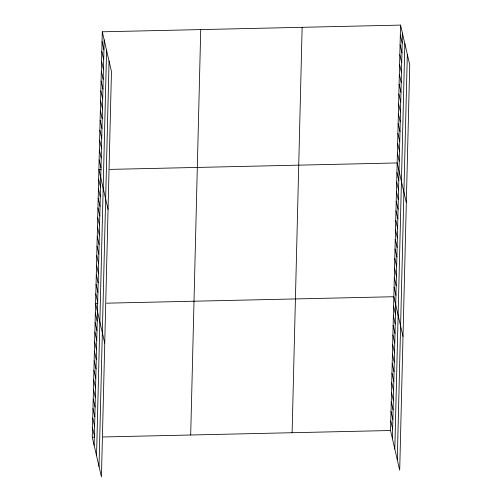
<?xml version="1.0" encoding="UTF-8"?>
<svg xmlns="http://www.w3.org/2000/svg" width="502" height="502" viewBox="0 0 502 502"><rect width="100%" height="100%" fill="white"/><g stroke="black" fill="none" stroke-linecap="round" stroke-linejoin="round"><path stroke-width="0.75" d="M102.301 31.802L111.463 71.485L101.435 476.9L92.268 437.211L102.301 31.802L400.565 25.1L409.732 64.789L399.699 470.198L390.537 430.515L400.565 25.1M94.138 445.305L104.171 39.89M96.547 455.728L106.581 50.319M99.026 466.471L109.059 61.062M190.697 435.002L200.731 29.587M292.108 432.724L302.141 27.309M392.401 438.604L402.435 33.188M394.81 449.026L404.844 43.618M397.289 459.769L407.323 54.36M101.235 169.588L98.894 169.638L108.055 209.328M109.831 169.394L397.157 162.943L406.319 202.626M97.928 303.377L95.581 303.428L104.742 343.117M106.518 303.183L393.844 296.726L403.006 336.415M92.268 437.211L94.614 437.16M103.205 436.966L390.537 430.515M400.326 34.945L402.19 43.034M400.081 44.791L401.945 52.879M399.837 54.636L401.707 62.725M399.592 64.482L401.462 72.57M399.347 74.327L401.217 82.416M399.103 84.173L400.972 92.261M398.864 94.018L400.728 102.113M398.619 103.864L400.483 111.959M398.375 113.709L400.245 121.804M398.13 123.555L400 131.649M397.885 133.4L399.755 141.495M397.64 143.246L399.51 151.34M397.402 153.097L399.266 161.186M396.919 172.493L398.789 180.588M396.68 182.05L398.55 190.145M396.448 191.607L398.312 199.696M396.21 201.164L398.08 209.252M395.971 210.721L397.841 218.809M395.739 220.278L397.603 228.366M395.501 229.834L397.371 237.923M395.262 239.391L397.132 247.48M395.03 248.948L396.894 257.037M394.792 258.499L396.662 266.593M394.553 268.055L396.423 276.15M394.321 277.612L396.185 285.701M394.083 287.169L395.952 295.258M393.612 306.283L395.476 314.371M393.373 315.84L395.237 323.928M393.135 325.396L395.005 333.485M392.897 334.953L394.767 343.042M392.664 344.504L394.528 352.599M392.426 354.061L394.296 362.155M392.187 363.617L394.057 371.712M391.955 373.174L393.819 381.263M391.717 382.731L393.587 390.82M391.478 392.288L393.348 400.376M391.246 401.845L393.11 409.933M391.008 411.402L392.878 419.49M390.769 420.958L392.639 429.047M102.057 41.647L103.927 49.736M101.818 51.493L103.682 59.581M101.573 61.338L103.437 69.427M101.329 71.184L103.199 79.272M101.084 81.029L102.954 89.118M100.839 90.875L102.709 98.963M100.595 100.72L102.464 108.808M100.356 110.565L102.22 118.654M100.111 120.411L101.975 128.499M99.867 130.256L101.737 138.351M99.622 140.102L101.492 148.197M99.377 149.947L101.247 158.042M99.139 159.793L101.002 167.888M98.656 179.195L100.525 187.29M98.417 188.752L100.287 196.84M98.185 198.309L100.049 206.397M97.946 207.866L99.816 215.954M97.708 217.422L99.578 225.511M97.476 226.979L99.34 235.068M97.237 236.536L99.107 244.625M96.999 246.093L98.869 254.181M96.76 255.643L98.63 263.738M96.528 265.2L98.392 273.295M96.29 274.757L98.16 282.846M96.051 284.314L97.921 292.402M95.819 293.871L97.683 301.959M95.342 312.984L97.212 321.073M95.11 322.541L96.974 330.63M94.872 332.098L96.742 340.187M94.633 341.649L96.503 349.743M94.401 351.205L96.265 359.3M94.163 360.762L96.033 368.857M93.924 370.319L95.794 378.408M93.692 379.876L95.556 387.964M93.454 389.433L95.324 397.521M93.215 398.99L95.085 407.078M92.983 408.546L94.847 416.635M92.745 418.103L94.608 426.192M92.506 427.66L94.376 435.749"/></g></svg>
